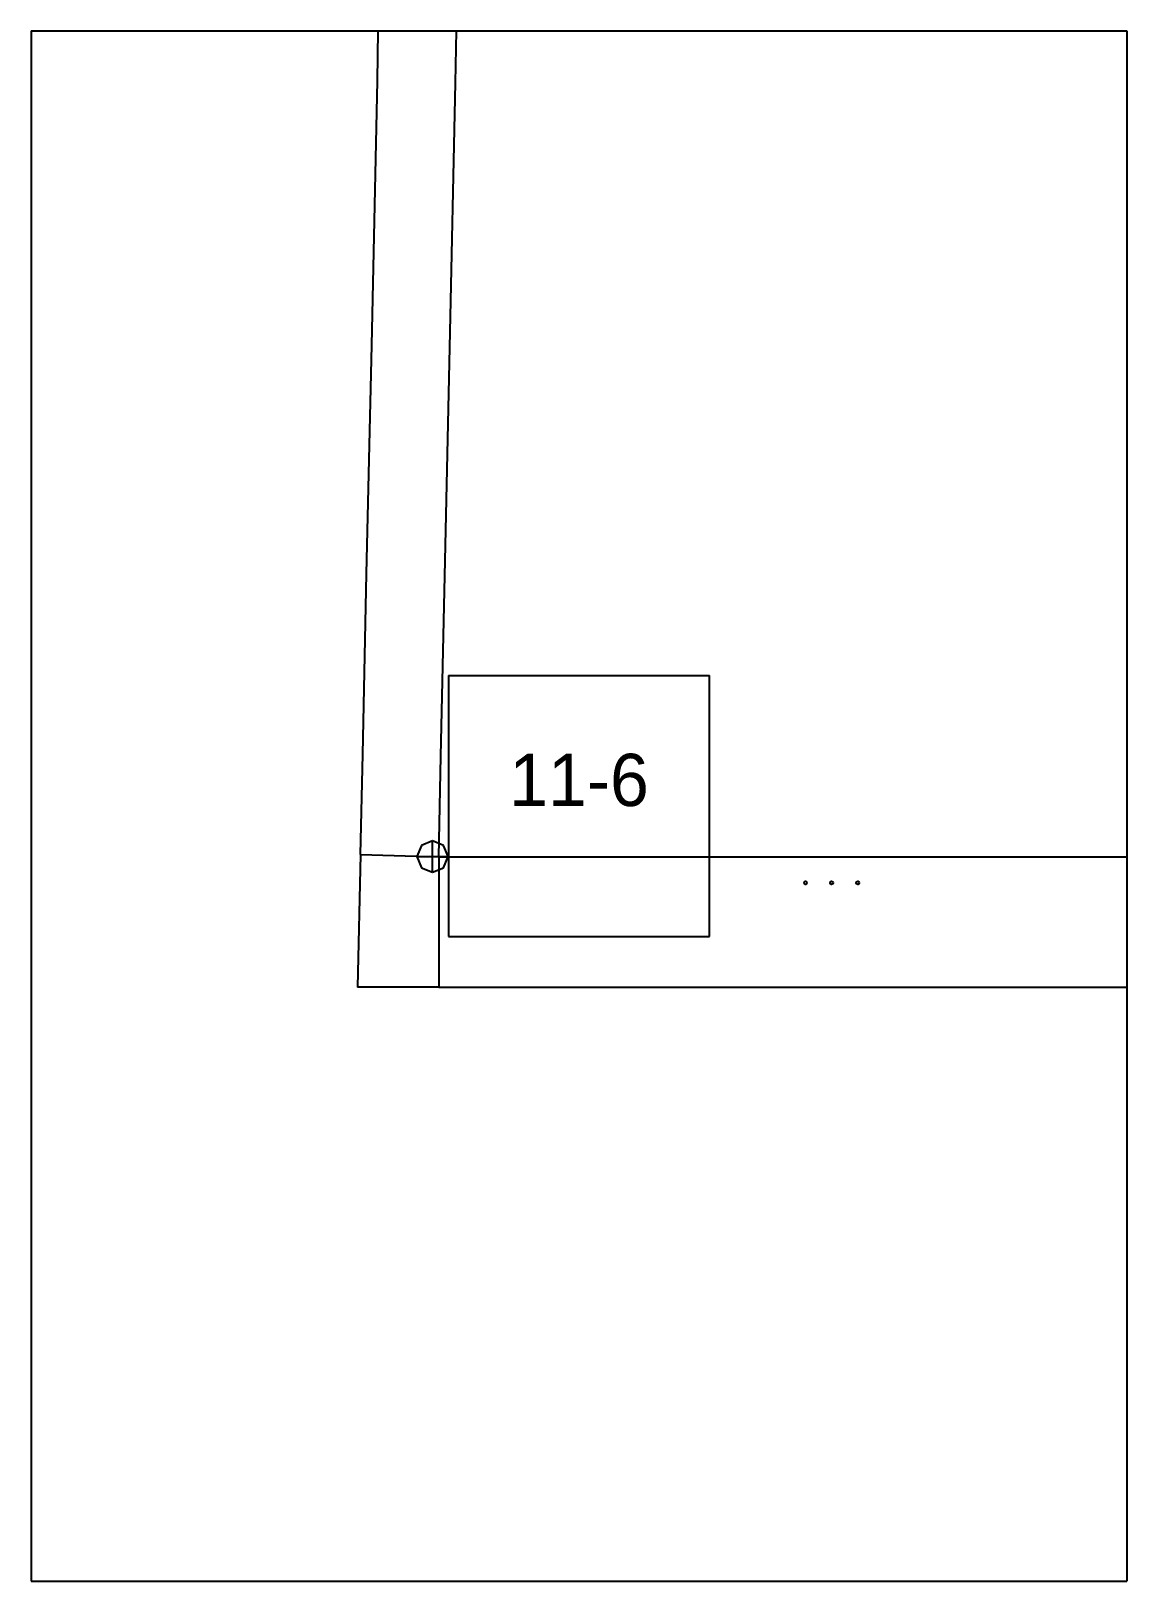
# Paper-space layout 'Plan 11-6' of a CAD drawing. Header units: metres, sheet in millimetres. Extents: x 0 to 210, y 0 to 297.
# The model-space entities are those that its viewports show. They can reach past a viewport. Long polylines and large blocks are cut down to what shows.
import ezdxf
from ezdxf.enums import TextEntityAlignment as Align

# ---------------------------------------------------------------- set-up
doc = ezdxf.new("R2010")
doc.units = ezdxf.units.M
for name, color, linetype in [('default', 7, 'Continuous'), ('mcircles', 7, 'Continuous'), ('TEXTLAYER', 7, 'Continuous'), ('VIEWPORTS', 7, 'Continuous')]:
    doc.layers.add(name, color=color, linetype=linetype)

msp = doc.modelspace()

# ---------------------------------------------------------------- linework, layer by layer
at = {"color": 9}
for p, q in [((1050, -2673), (1050, -2970)), ((1050, -2673), (1050, -2970)), ((1260, -2673), (1260, -2970)), ((1260, -2673), (1260, -2970)), ((840, -2970), (1050, -2970)), ((840, -2970), (1050, -2970)), ((1050, -2970), (1260, -2970)), ((1050, -2970), (1050, -3267)), ((1050, -2970), (1260, -2970)), ((1050, -2970), (1050, -3267)), ((1260, -2970), (1470, -2970)), ((1260, -2970), (1260, -3267)), ((1260, -2970), (1470, -2970)), ((1260, -2970), (1260, -3267)), ((1130, -3093.5), (1180, -3093.5)), ((1130, -3093.5), (1130, -3143.5)), ((1180, -3143.5), (1180, -3093.5)), ((1130, -3143.5), (1180, -3143.5)), ((840, -3267), (1050, -3267)), ((1050, -3267), (1260, -3267)), ((1260, -3267), (1470, -3267))]:
    msp.add_line(p, q, dxfattribs=at)
at = {"layer": 'default', "color": 7, "linetype": 'Continuous'}
for p, q in [((1116.37, -2979.52), (1117.19, -2923.29)), ((1131.36, -2979.93), (1132.19, -2923.7)), ((1115.28, -3030.22), (1116.37, -2979.52)), ((1130.28, -3030.63), (1131.36, -2979.93)), ((1114.31, -3074), (1115.28, -3030.22)), ((1129.31, -3074.41), (1130.28, -3030.63)), ((1113.55, -3108.55), (1114.31, -3074)), ((1128.55, -3108.96), (1129.31, -3074.41)), ((1113.13, -3127.82), (1113.55, -3108.55)), ((1128.12, -3128.23), (1128.55, -3108.96)), ((1124.8, -3126.08), (1123.92, -3128.2)), ((1126.92, -3125.2), (1124.8, -3126.08)), ((1129.04, -3126.08), (1126.92, -3125.2)), ((1126.92, -3131.2), (1126.92, -3125.2)), ((1129.92, -3128.2), (1129.04, -3126.08)), ((1113.13, -3127.82), (1112.57, -3153.23)), ((1113.13, -3127.82), (1128.12, -3128.23)), ((1123.92, -3128.2), (1124.8, -3130.32)), ((1123.92, -3128.2), (1129.92, -3128.2)), ((1124.8, -3130.32), (1126.92, -3131.2)), ((1126.92, -3131.2), (1129.04, -3130.32)), ((1128.12, -3128.23), (1478.62, -3128.23)), ((1128.12, -3128.23), (1128.12, -3153.23)), ((1129.04, -3130.32), (1129.92, -3128.2)), ((1128.12, -3153.23), (1112.57, -3153.23)), ((1128.12, -3153.23), (1478.62, -3153.23))]:
    msp.add_line(p, q, dxfattribs=at)
at = {"layer": 'mcircles', "color": 7, "linetype": 'Continuous'}
for centre in [(1198.41, -3133.23), (1203.41, -3133.23), (1208.41, -3133.23)]:
    msp.add_circle(centre, 0.3, dxfattribs=at)

# ---------------------------------------------------------------- texts
at = {"layer": 'TEXTLAYER', "color": 1}
msp.add_text('11-6', height=10, dxfattribs=at).set_placement((1155, -3118.5), align=Align.CENTER)

psp = doc.layouts.new('Plan 11-6')

# ---------------------------------------------------------------- viewports
at = {"layer": 'VIEWPORTS'}
psp.add_viewport(center=(105, 148.5), size=(210, 297), view_center_point=(1155, -3118.5), view_height=297, dxfattribs=at)

doc.saveas('drawing.dxf')
